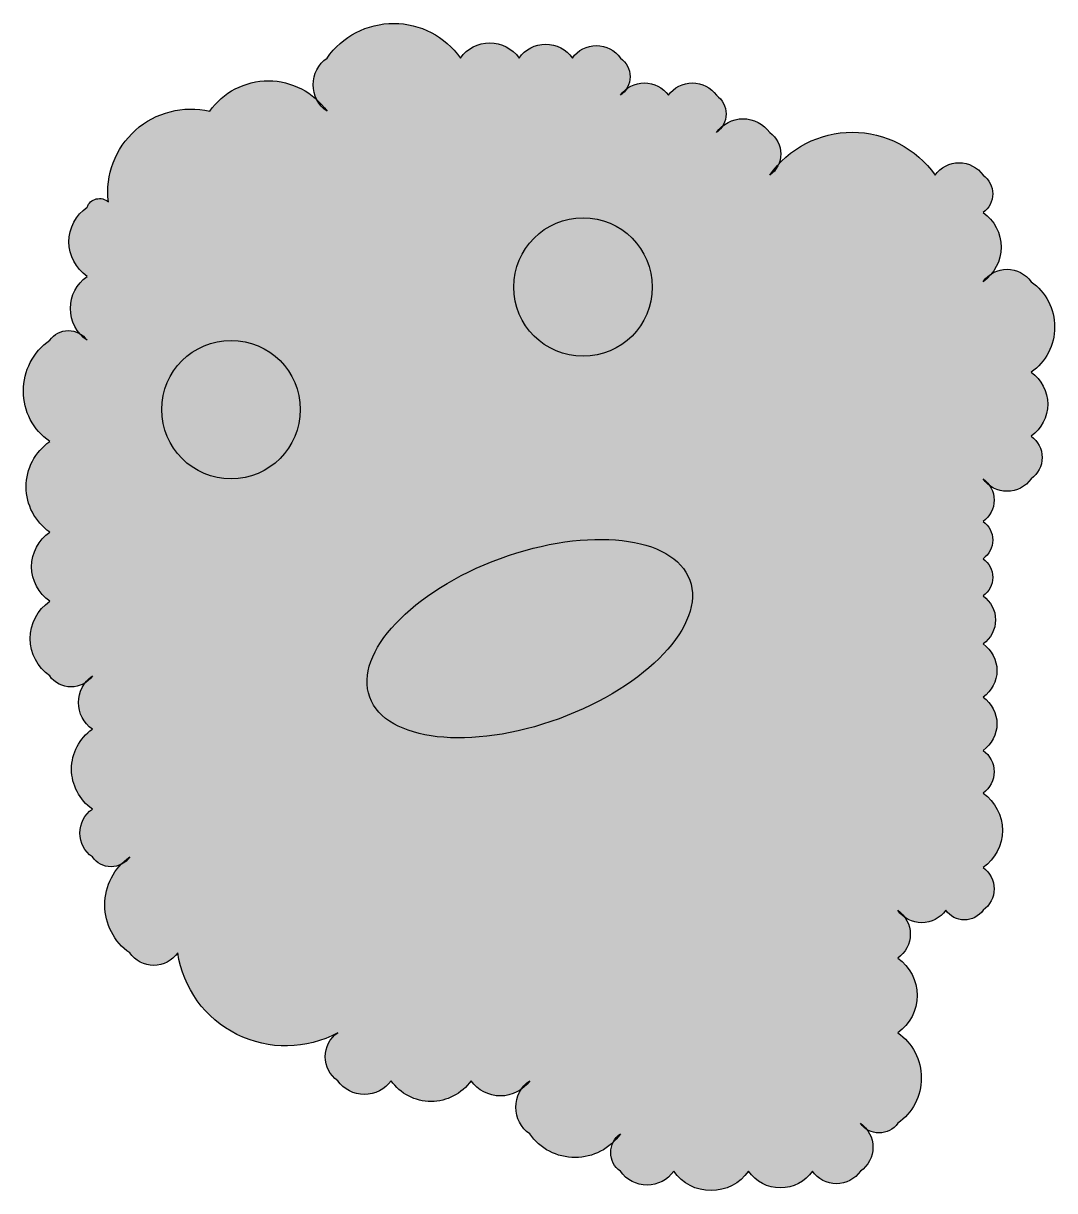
# Model space of a CAD drawing. Header units: millimetres. Extents: x 453 to 887, y 372 to 864.
import ezdxf

# ---------------------------------------------------------------- set-up
doc = ezdxf.new("R2010")
doc.units = ezdxf.units.MM

msp = doc.modelspace()

# ---------------------------------------------------------------- hatches: boundary and pattern name
h = msp.add_hatch(color=256)
h.set_gradient(color1=(0, 255, 255), one_color=1, tint=1)
h.paths.add_polyline_path([(877.07, 689.83, 0.520567), (877.07, 716.75, 0.520567), (877.07, 754.88, 0.395621), (860.54, 758.35, -0.071414), (856.85, 754.88, -0.103608), (860.54, 758.35, 0.433054), (856.85, 784.05, 0.520567), (856.85, 799.75, 0.520567), (836.64, 799.75, 0.476339), (770.81, 804.42, -0.140012), (767.01, 799.75, -0.03544), (770.81, 804.42, 0.354702), (767.01, 817.7, 0.432615), (747.24, 820.55, -0.103235), (744.55, 817.7, -0.071785), (747.24, 820.55, 0.396048), (744.55, 833.4, 0.520567), (724.34, 833.4, 0.427244), (706.72, 836.11, -0.098655), (704.13, 833.4, -0.076344), (706.72, 836.11, 0.401303), (704.13, 849.1, 0.520567), (683.91, 849.1, 0.520567), (661.45, 849.1, 0.520567), (636.75, 849.1, 0.520567), (580.59, 849.1, 0.375993), (576.29, 831.58, -0.054261), (580.59, 826.67, -0.120909), (576.29, 831.58, 0.453496), (531.18, 826.67, 0.520567), (488.51, 788.53, 0.520567), (479.52, 786.29, 0.520567), (479.52, 757.13, 0.441586), (476.42, 733.04, -0.110853), (479.52, 730.21, -0.064219), (476.42, 733.04, 0.387361), (463.8, 730.21, 0.520567), (463.8, 687.58, 0.520567), (463.8, 649.45, 0.520567), (463.8, 620.28, 0.520567), (463.8, 588.88, 0.402845), (478.72, 585.95, -0.077679), (481.77, 588.88, -0.097315), (478.72, 585.95, 0.425675), (481.77, 566.44, 0.520567), (481.77, 532.79, 0.520567), (481.77, 512.6, 0.369599), (493.86, 509.49, -0.048632), (497.49, 512.6, -0.126609), (493.86, 509.49, 0.460282), (497.49, 472.22, 0.520567), (517.71, 472.22, 0.520567), (585.09, 438.57, 0.520567), (585.09, 418.38, 0.520567), (607.55, 418.38, 0.520567), (641.24, 418.38, 0.419202), (662.45, 414.83, -0.091773), (665.94, 418.38, -0.083207), (662.45, 414.83, 0.409242), (665.94, 395.95, 0.457908), (701.05, 392.39, -0.124618), (704.13, 395.95, -0.050598), (701.05, 392.39, 0.371828), (704.13, 380.25, 0.520567), (726.59, 380.25, 0.520567), (758.03, 380.25, 0.520567), (784.98, 380.25, 0.520567), (805.2, 380.25, 0.427121), (807.9, 397.85, -0.098551), (805.2, 400.44, -0.076448), (807.9, 397.85, 0.401423), (820.92, 400.44, 0.520567), (820.92, 438.57, 0.520567), (820.92, 469.98, 0.414152), (823.95, 487.14, -0.087436), (820.92, 490.17, -0.087542), (823.95, 487.14, 0.414275), (841.13, 490.17, 0.520567), (856.85, 490.17, 0.520567), (856.85, 508.12, 0.520567), (856.85, 539.52, 0.520567), (856.85, 557.47, 0.520567), (856.85, 579.9, 0.520567), (856.85, 602.34, 0.520567), (856.85, 622.53, 0.520567), (856.85, 638.23, 0.520567), (856.85, 653.93, 0.40809), (859.67, 669, -0.082213), (856.85, 671.88, -0.092769), (859.67, 669, 0.420364), (877.07, 671.88, 0.520567)])
edge = h.paths.add_edge_path(flags=16)
edge.add_ellipse((665.94, 604.58), major_axis=(-67.38, -24.68), ratio=0.500805, start_angle=0, end_angle=360)
h.paths.add_polyline_path([(659.24, 752.64, -1), (717.57, 752.64, -1)], flags=16)
h.paths.add_polyline_path([(511, 701.04, -1), (569.33, 701.04, -1)], flags=16)
h = msp.add_hatch(color=256)
h.set_gradient(color1=(255, 0, 0), one_color=1, tint=1, name='SPHERICAL')
h.paths.add_polyline_path([(717.57, 752.64, 1), (659.24, 752.64, 1)])
h.paths.add_polyline_path([(511, 701.04, 1), (569.33, 701.04, 1)])
edge = h.paths.add_edge_path()
edge.add_ellipse((665.94, 604.58), major_axis=(-67.38, -24.68), ratio=0.500805, start_angle=0, end_angle=360)

# ---------------------------------------------------------------- linework, layer by layer
msp.add_lwpolyline([(488.51, 788.53, -0.520567), (531.18, 826.67, -0.520567), (580.59, 826.67, -0.520567), (580.59, 849.1, -0.520567), (636.75, 849.1, -0.520567), (661.45, 849.1, -0.520567), (683.91, 849.1, -0.520567), (704.13, 849.1, -0.520567), (704.13, 833.4, -0.520567), (724.34, 833.4, -0.520567), (744.55, 833.4, -0.520567), (744.55, 817.7, -0.520567), (767.01, 817.7, -0.520567), (767.01, 799.75, -0.520567), (836.64, 799.75, -0.520567), (856.85, 799.75, -0.520567), (856.85, 784.05, -0.520567), (856.85, 754.88, -0.520567), (877.07, 754.88, -0.520567), (877.07, 716.75, -0.520567), (877.07, 689.83, -0.520567), (877.07, 671.88, -0.520567), (856.85, 671.88, -0.520567), (856.85, 653.93, -0.520567), (856.85, 638.23, -0.520567), (856.85, 622.53, -0.520567), (856.85, 602.34, -0.520567), (856.85, 579.9, -0.520567), (856.85, 557.47, -0.520567), (856.85, 539.52, -0.520567), (856.85, 508.12, -0.520567), (856.85, 490.17, -0.520567), (841.13, 490.17, -0.520567), (820.92, 490.17, -0.520567), (820.92, 469.98, -0.520567), (820.92, 438.57, -0.520567), (820.92, 400.44, -0.520567), (805.2, 400.44, -0.520567), (805.2, 380.25, -0.520567), (784.98, 380.25, -0.520567), (758.03, 380.25, -0.520567), (726.59, 380.25, -0.520567), (704.13, 380.25, -0.520567), (704.13, 395.95, -0.520567), (665.94, 395.95, -0.520567), (665.94, 418.38, -0.520567), (641.24, 418.38, -0.520567), (607.55, 418.38, -0.520567), (585.09, 418.38, -0.520567), (585.09, 438.57, -0.520567), (517.71, 472.22, -0.520567), (497.49, 472.22, -0.520567), (497.49, 512.6, -0.520567), (481.77, 512.6, -0.520567), (481.77, 532.79, -0.520567), (481.77, 566.44, -0.520567), (481.77, 588.88, -0.520567), (463.8, 588.88, -0.520567), (463.8, 620.28, -0.520567), (463.8, 649.45, -0.520567), (463.8, 687.58, -0.520567), (463.8, 730.21, -0.520567), (479.52, 730.21, -0.520567), (479.52, 757.13, -0.520567), (479.52, 786.29, -0.520567)], format="xyb", close=True)
for centre in [(688.4, 752.64), (540.17, 701.04)]:
    msp.add_circle(centre, 29.16)
msp.add_ellipse((665.94, 604.58), major_axis=(-67.38, -24.68), ratio=0.500805)

doc.saveas('drawing.dxf')
